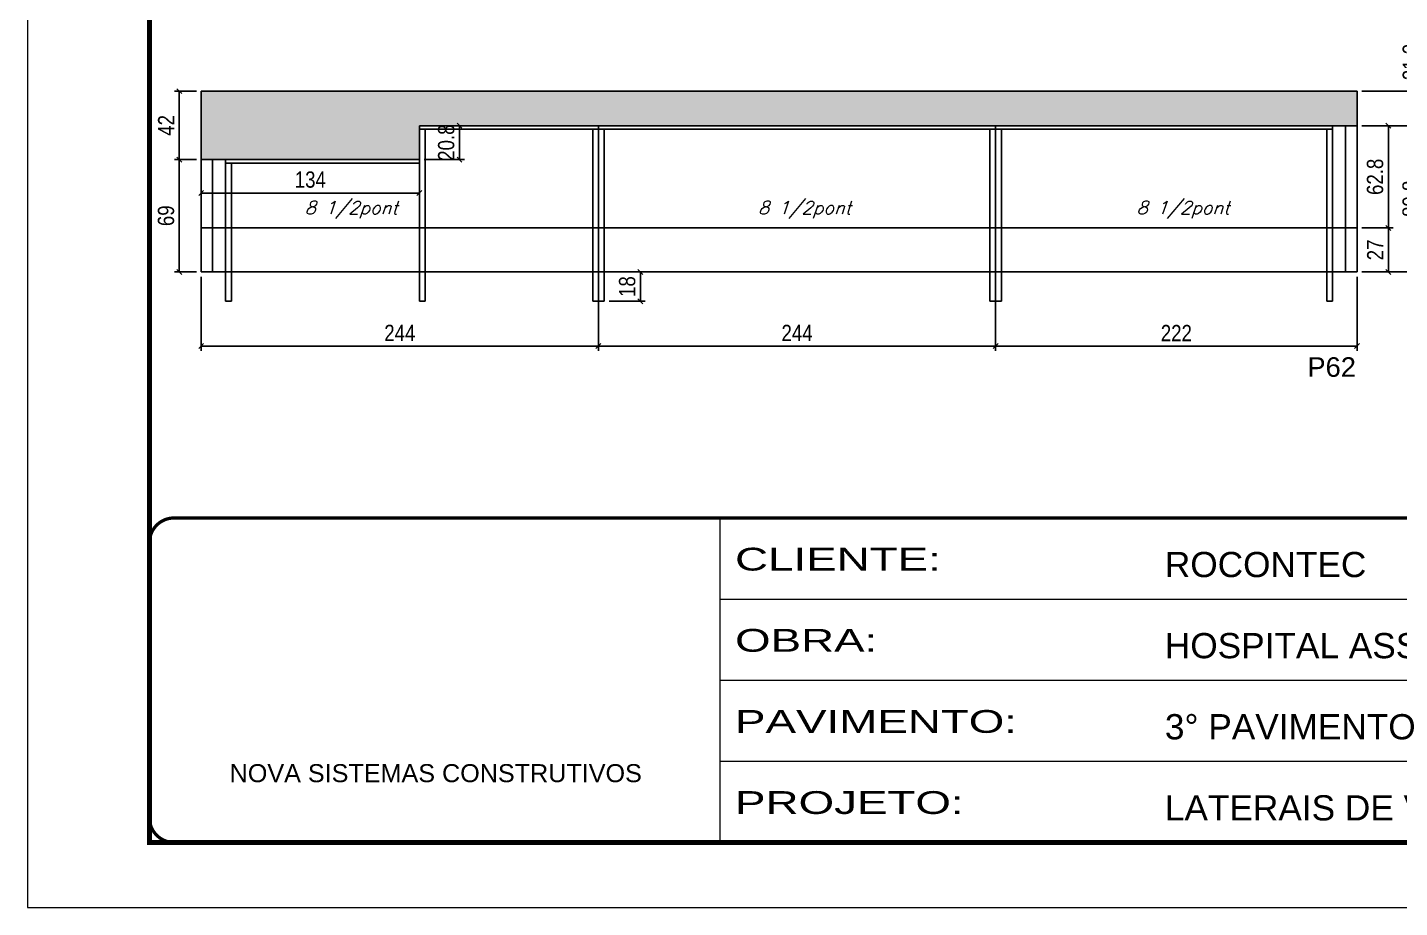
# Model space of a CAD drawing. Extents: x -21493 to -15213, y -12134 to 11887.
# Drawn here: x -16698 to -15855, y 2797 to 3338 of the extents above; entities that cross this region are included whole.
import ezdxf

# ---------------------------------------------------------------- set-up
doc = ezdxf.new("R2010")
doc.units = 0
doc.linetypes.add('CONTINUO', pattern=[0])
doc.linetypes.add('DASHED', pattern=[0.75, 0.5, -0.25])
for name, color, linetype in [('5', 5, 'Continuous'), ('COTA', 241, 'Continuous'), ('Painéis', 200, 'Continuous'), ('SARR_2.2x7', 40, 'Continuous'), ('SARR_3.5x7', 81, 'Continuous'), ('texto', 7, 'Continuous')]:
    doc.layers.add(name, color=color, linetype=linetype)
doc.layers.add('Folhas', color=255, linetype='Continuous', lineweight=9)
doc.layers.add('SARRAFO DE PRESSAO', color=251, linetype='DASHED', lineweight=9)
doc.styles.add('ARIAL', font='arial.ttf')
doc.styles.add('COTA TECNICA', font='techl___.ttf', dxfattribs={"height": 10})
doc.styles.add('Romans', font='romans.shx')
doc.styles.get("Standard").update_dxf_attribs({"font": 'arial.ttf'})
doc.styles.add('Tecnologia', font='')
doc.styles.get('Tecnologia').set_extended_font_data('Forgotten Futurist')
doc.dimstyles.new('PAINEL', dxfattribs={"dimtxt": 10, "dimasz": 3, "dimexe": 3, "dimexo": 3, "dimgap": 3, "dimtad": 1, "dimdec": 1, "dimzin": 12, "dimdsep": 46, "dimtxsty": 'COTA TECNICA', "dimblk1": 'OBLIQUE', "dimblk2": 'OBLIQUE', "dimsah": 1, "dimcen": 0.9, "dimclrd": 4, "dimclre": 4, "dimclrt": 240, "dimadec": 1, "dimazin": 3, "dimtfac": 1, "dimtdec": 1, "dimtmove": 0, "dimatfit": 3, "dimfxl": 1, "dimtolj": 1, "dimtzin": 12, "dimarcsym": 0})

# ---------------------------------------------------------------- blocks, each defined once
blk = doc.blocks.new('_Oblique')
at = {"color": 0, "linetype": 'ByBlock', "lineweight": -2}
blk.add_line((-0.5, -0.5), (0.5, 0.5), dxfattribs=at)
blk = doc.blocks.new('*D1687')
at = {"layer": 'COTA', "color": 4, "lineweight": -2, "ltscale": 25, "transparency": 16777216}
for p, q in [((-16591.16, 3184.57), (-16591.16, 3139.03)), ((-16347.16, 3184.57), (-16347.16, 3139.03)), ((-16591.16, 3142.03), (-16347.16, 3142.03))]:
    blk.add_line(p, q, dxfattribs=at)
at = {"layer": 'Defpoints', "color": 0, "ltscale": 25, "transparency": 16777216}
for p in [(-16591.16, 3187.57), (-16347.16, 3187.57), (-16347.16, 3142.03)]:
    blk.add_point(p, dxfattribs=at)
at = {"layer": 'COTA', "color": 4, "lineweight": -2, "ltscale": 25, "transparency": 16777216, "xscale": 3, "yscale": 3, "zscale": 3, "rotation": 180}
blk.add_blockref('_Oblique', (-16591.16, 3142.03), dxfattribs=at)
at = {"layer": 'COTA', "color": 4, "lineweight": -2, "ltscale": 25, "transparency": 16777216, "xscale": 3, "yscale": 3, "zscale": 3}
blk.add_blockref('_Oblique', (-16347.16, 3142.03), dxfattribs=at)
at = {"layer": 'COTA', "color": 240, "ltscale": 25, "transparency": 16777216, "insert": (-16469.16, 3150.11), "char_height": 10, "attachment_point": 5, "style": 'COTA TECNICA'}
blk.add_mtext('\\A1;244', dxfattribs=at)
blk = doc.blocks.new('*D1688')
at = {"layer": 'COTA', "color": 4, "lineweight": -2, "ltscale": 25, "transparency": 16777216}
for p, q in [((-16347.16, 3184.57), (-16347.16, 3139.03)), ((-16103.16, 3184.57), (-16103.16, 3139.03)), ((-16347.16, 3142.03), (-16103.16, 3142.03))]:
    blk.add_line(p, q, dxfattribs=at)
at = {"layer": 'Defpoints', "color": 0, "ltscale": 25, "transparency": 16777216}
for p in [(-16347.16, 3187.57), (-16103.16, 3187.57), (-16103.16, 3142.03)]:
    blk.add_point(p, dxfattribs=at)
at = {"layer": 'COTA', "color": 4, "lineweight": -2, "ltscale": 25, "transparency": 16777216, "xscale": 3, "yscale": 3, "zscale": 3, "rotation": 180}
blk.add_blockref('_Oblique', (-16347.16, 3142.03), dxfattribs=at)
at = {"layer": 'COTA', "color": 4, "lineweight": -2, "ltscale": 25, "transparency": 16777216, "xscale": 3, "yscale": 3, "zscale": 3}
blk.add_blockref('_Oblique', (-16103.16, 3142.03), dxfattribs=at)
at = {"layer": 'COTA', "color": 240, "ltscale": 25, "transparency": 16777216, "insert": (-16225.16, 3150.11), "char_height": 10, "attachment_point": 5, "style": 'COTA TECNICA'}
blk.add_mtext('\\A1;244', dxfattribs=at)
blk = doc.blocks.new('*D1689')
at = {"layer": 'COTA', "color": 4, "lineweight": -2, "ltscale": 25, "transparency": 16777216}
for p, q in [((-16103.16, 3184.57), (-16103.16, 3139.03)), ((-15881.16, 3184.57), (-15881.16, 3139.03)), ((-16103.16, 3142.03), (-15881.16, 3142.03))]:
    blk.add_line(p, q, dxfattribs=at)
at = {"layer": 'Defpoints', "color": 0, "ltscale": 25, "transparency": 16777216}
for p in [(-16103.16, 3187.57), (-15881.16, 3187.57), (-15881.16, 3142.03)]:
    blk.add_point(p, dxfattribs=at)
at = {"layer": 'COTA', "color": 4, "lineweight": -2, "ltscale": 25, "transparency": 16777216, "xscale": 3, "yscale": 3, "zscale": 3, "rotation": 180}
blk.add_blockref('_Oblique', (-16103.16, 3142.03), dxfattribs=at)
at = {"layer": 'COTA', "color": 4, "lineweight": -2, "ltscale": 25, "transparency": 16777216, "xscale": 3, "yscale": 3, "zscale": 3}
blk.add_blockref('_Oblique', (-15881.16, 3142.03), dxfattribs=at)
at = {"layer": 'COTA', "color": 240, "ltscale": 25, "transparency": 16777216, "insert": (-15992.16, 3150.03), "char_height": 10, "attachment_point": 5, "style": 'COTA TECNICA'}
blk.add_mtext('\\A1;222', dxfattribs=at)
blk = doc.blocks.new('*D1691')
at = {"layer": 'COTA', "color": 4, "lineweight": -2, "ltscale": 25, "transparency": 16777216}
for p, q in [((-16591.16, 3253.57), (-16591.16, 3233.01)), ((-16457.16, 3253.57), (-16457.16, 3233.01)), ((-16591.16, 3236.01), (-16457.16, 3236.01))]:
    blk.add_line(p, q, dxfattribs=at)
at = {"layer": 'Defpoints', "color": 0, "ltscale": 25, "transparency": 16777216}
for p in [(-16591.16, 3256.57), (-16457.16, 3256.57), (-16457.16, 3236.01)]:
    blk.add_point(p, dxfattribs=at)
at = {"layer": 'COTA', "color": 4, "lineweight": -2, "ltscale": 25, "transparency": 16777216, "xscale": 3, "yscale": 3, "zscale": 3, "rotation": 180}
blk.add_blockref('_Oblique', (-16591.16, 3236.01), dxfattribs=at)
at = {"layer": 'COTA', "color": 4, "lineweight": -2, "ltscale": 25, "transparency": 16777216, "xscale": 3, "yscale": 3, "zscale": 3}
blk.add_blockref('_Oblique', (-16457.16, 3236.01), dxfattribs=at)
at = {"layer": 'COTA', "color": 240, "ltscale": 25, "transparency": 16777216, "insert": (-16524.16, 3244.23), "char_height": 10, "attachment_point": 5, "style": 'COTA TECNICA'}
blk.add_mtext('\\A1;134', dxfattribs=at)
blk = doc.blocks.new('*D1693')
at = {"layer": 'COTA', "color": 4, "lineweight": -2, "ltscale": 25, "transparency": 16777216}
for p, q in [((-16454.16, 3277.37), (-16429.52, 3277.37)), ((-16432.52, 3277.37), (-16432.52, 3256.57)), ((-16454.16, 3256.57), (-16429.52, 3256.57))]:
    blk.add_line(p, q, dxfattribs=at)
at = {"layer": 'Defpoints', "color": 0, "ltscale": 25, "transparency": 16777216}
for p in [(-16457.16, 3277.37), (-16457.16, 3256.57), (-16432.52, 3256.57)]:
    blk.add_point(p, dxfattribs=at)
at = {"layer": 'COTA', "color": 4, "lineweight": -2, "ltscale": 25, "transparency": 16777216, "xscale": 3, "yscale": 3, "zscale": 3}
for p, rotation in [((-16432.52, 3277.37), 90), ((-16432.52, 3256.57), 270)]:
    blk.add_blockref('_Oblique', p, dxfattribs=dict(at, rotation=rotation))
at = {"layer": 'COTA', "color": 240, "ltscale": 25, "transparency": 16777216, "insert": (-16440.64, 3266.97), "char_height": 10, "attachment_point": 5, "rotation": 90, "style": 'COTA TECNICA'}
blk.add_mtext('\\A1;20.8', dxfattribs=at)
blk = doc.blocks.new('*D1696')
at = {"layer": 'COTA', "color": 4, "lineweight": -2, "ltscale": 25, "transparency": 16777216}
for p, q in [((-15878.16, 3277.37), (-15837.12, 3277.37)), ((-15840.12, 3277.37), (-15840.12, 3187.57)), ((-15878.16, 3187.57), (-15837.12, 3187.57))]:
    blk.add_line(p, q, dxfattribs=at)
at = {"layer": 'Defpoints', "color": 0, "ltscale": 25, "transparency": 16777216}
for p in [(-15881.16, 3277.37), (-15881.16, 3187.57), (-15840.12, 3187.57)]:
    blk.add_point(p, dxfattribs=at)
at = {"layer": 'COTA', "color": 4, "lineweight": -2, "ltscale": 25, "transparency": 16777216, "xscale": 3, "yscale": 3, "zscale": 3}
for p, rotation in [((-15840.12, 3277.37), 90), ((-15840.12, 3187.57), 270)]:
    blk.add_blockref('_Oblique', p, dxfattribs=dict(at, rotation=rotation))
at = {"layer": 'COTA', "color": 240, "ltscale": 25, "transparency": 16777216, "insert": (-15848.22, 3232.47), "char_height": 10, "attachment_point": 5, "rotation": 90, "style": 'COTA TECNICA'}
blk.add_mtext('\\A1;89.8', dxfattribs=at)
blk = doc.blocks.new('*D1697')
at = {"layer": 'COTA', "color": 4, "lineweight": -2, "ltscale": 25, "transparency": 16777216}
for p, q in [((-15840.12, 3298.57), (-15840.12, 3331.3)), ((-15878.16, 3298.57), (-15837.12, 3298.57)), ((-15840.12, 3277.37), (-15840.12, 3298.57)), ((-15878.16, 3277.37), (-15837.12, 3277.37))]:
    blk.add_line(p, q, dxfattribs=at)
at = {"layer": 'Defpoints', "color": 0, "ltscale": 25, "transparency": 16777216}
for p in [(-15881.16, 3298.57), (-15840.12, 3298.57), (-15881.16, 3277.37)]:
    blk.add_point(p, dxfattribs=at)
at = {"layer": 'COTA', "color": 4, "lineweight": -2, "ltscale": 25, "transparency": 16777216, "xscale": 3, "yscale": 3, "zscale": 3}
for p, rotation in [((-15840.12, 3298.57), 90), ((-15840.12, 3277.37), 270)]:
    blk.add_blockref('_Oblique', p, dxfattribs=dict(at, rotation=rotation))
at = {"layer": 'COTA', "color": 240, "ltscale": 25, "transparency": 16777216, "insert": (-15848.18, 3316.44), "char_height": 10, "attachment_point": 5, "rotation": 90, "style": 'COTA TECNICA'}
blk.add_mtext('\\A1;21.2', dxfattribs=at)
blk = doc.blocks.new('*D1707')
at = {"layer": 'COTA', "color": 4, "lineweight": -2, "ltscale": 25, "transparency": 16777216}
for p, q in [((-16594.16, 3256.57), (-16607.63, 3256.57)), ((-16604.63, 3187.57), (-16604.63, 3256.57)), ((-16594.16, 3187.57), (-16607.63, 3187.57))]:
    blk.add_line(p, q, dxfattribs=at)
at = {"layer": 'Defpoints', "color": 0, "ltscale": 25, "transparency": 16777216}
for p in [(-16604.63, 3256.57), (-16591.16, 3256.57), (-16591.16, 3187.57)]:
    blk.add_point(p, dxfattribs=at)
at = {"layer": 'COTA', "color": 4, "lineweight": -2, "ltscale": 25, "transparency": 16777216, "xscale": 3, "yscale": 3, "zscale": 3}
for p, rotation in [((-16604.63, 3256.57), 90), ((-16604.63, 3187.57), 270)]:
    blk.add_blockref('_Oblique', p, dxfattribs=dict(at, rotation=rotation))
at = {"layer": 'COTA', "color": 240, "ltscale": 25, "transparency": 16777216, "insert": (-16612.76, 3222.07), "char_height": 10, "attachment_point": 5, "rotation": 90, "style": 'COTA TECNICA'}
blk.add_mtext('\\A1;69', dxfattribs=at)
blk = doc.blocks.new('*D1708')
at = {"layer": 'COTA', "color": 4, "lineweight": -2, "ltscale": 25, "transparency": 16777216}
for p, q in [((-16594.16, 3298.57), (-16607.63, 3298.57)), ((-16604.63, 3256.57), (-16604.63, 3298.57)), ((-16594.16, 3256.57), (-16607.63, 3256.57))]:
    blk.add_line(p, q, dxfattribs=at)
at = {"layer": 'Defpoints', "color": 0, "ltscale": 25, "transparency": 16777216}
for p in [(-16604.63, 3298.57), (-16591.16, 3298.57), (-16591.16, 3256.57)]:
    blk.add_point(p, dxfattribs=at)
at = {"layer": 'COTA', "color": 4, "lineweight": -2, "ltscale": 25, "transparency": 16777216, "xscale": 3, "yscale": 3, "zscale": 3}
for p, rotation in [((-16604.63, 3298.57), 90), ((-16604.63, 3256.57), 270)]:
    blk.add_blockref('_Oblique', p, dxfattribs=dict(at, rotation=rotation))
at = {"layer": 'COTA', "color": 240, "ltscale": 25, "transparency": 16777216, "insert": (-16612.7, 3277.57), "char_height": 10, "attachment_point": 5, "rotation": 90, "style": 'COTA TECNICA'}
blk.add_mtext('\\A1;42', dxfattribs=at)
blk = doc.blocks.new('*D1715')
at = {"layer": 'COTA', "color": 4, "lineweight": -2, "ltscale": 25, "transparency": 16777216}
for p, q in [((-16340.66, 3187.57), (-16318.37, 3187.57)), ((-16321.37, 3169.57), (-16321.37, 3187.57)), ((-16340.66, 3169.57), (-16318.37, 3169.57))]:
    blk.add_line(p, q, dxfattribs=at)
at = {"layer": 'Defpoints', "color": 0, "ltscale": 25, "transparency": 16777216}
for p in [(-16343.66, 3187.57), (-16321.37, 3187.57), (-16343.66, 3169.57)]:
    blk.add_point(p, dxfattribs=at)
at = {"layer": 'COTA', "color": 4, "lineweight": -2, "ltscale": 25, "transparency": 16777216, "xscale": 3, "yscale": 3, "zscale": 3}
for p, rotation in [((-16321.37, 3187.57), 90), ((-16321.37, 3169.57), 270)]:
    blk.add_blockref('_Oblique', p, dxfattribs=dict(at, rotation=rotation))
at = {"layer": 'COTA', "color": 240, "ltscale": 25, "transparency": 16777216, "insert": (-16329.46, 3178.57), "char_height": 10, "attachment_point": 5, "rotation": 90, "style": 'COTA TECNICA'}
blk.add_mtext('\\A1;18', dxfattribs=at)
blk = doc.blocks.new('*D1617')
at = {"layer": 'COTA', "color": 4, "lineweight": -2, "ltscale": 25, "transparency": 16777216}
for p, q in [((-15878.16, 3214.57), (-15858.94, 3214.57)), ((-15861.94, 3187.57), (-15861.94, 3214.57)), ((-15878.16, 3187.57), (-15858.94, 3187.57))]:
    blk.add_line(p, q, dxfattribs=at)
at = {"layer": 'Defpoints', "color": 0, "ltscale": 25, "transparency": 16777216}
for p in [(-15881.16, 3214.57), (-15861.94, 3214.57), (-15881.16, 3187.57)]:
    blk.add_point(p, dxfattribs=at)
at = {"layer": 'COTA', "color": 4, "lineweight": -2, "ltscale": 25, "transparency": 16777216, "xscale": 3, "yscale": 3, "zscale": 3}
for p, rotation in [((-15861.94, 3214.57), 90), ((-15861.94, 3187.57), 270)]:
    blk.add_blockref('_Oblique', p, dxfattribs=dict(at, rotation=rotation))
at = {"layer": 'COTA', "color": 240, "ltscale": 25, "transparency": 16777216, "insert": (-15870.02, 3201.07), "char_height": 10, "attachment_point": 5, "rotation": 90, "style": 'COTA TECNICA'}
blk.add_mtext('\\A1;27', dxfattribs=at)
blk = doc.blocks.new('*D1618')
at = {"layer": 'COTA', "color": 4, "lineweight": -2, "ltscale": 25, "transparency": 16777216}
for p, q in [((-15878.16, 3277.37), (-15858.94, 3277.37)), ((-15861.94, 3214.57), (-15861.94, 3277.37)), ((-15878.16, 3214.57), (-15858.94, 3214.57))]:
    blk.add_line(p, q, dxfattribs=at)
at = {"layer": 'Defpoints', "color": 0, "ltscale": 25, "transparency": 16777216}
for p in [(-15881.16, 3277.37), (-15861.94, 3277.37), (-15881.16, 3214.57)]:
    blk.add_point(p, dxfattribs=at)
at = {"layer": 'COTA', "color": 4, "lineweight": -2, "ltscale": 25, "transparency": 16777216, "xscale": 3, "yscale": 3, "zscale": 3}
for p, rotation in [((-15861.94, 3277.37), 90), ((-15861.94, 3214.57), 270)]:
    blk.add_blockref('_Oblique', p, dxfattribs=dict(at, rotation=rotation))
at = {"layer": 'COTA', "color": 240, "ltscale": 25, "transparency": 16777216, "insert": (-15870.07, 3245.97), "char_height": 10, "attachment_point": 5, "rotation": 90, "style": 'COTA TECNICA'}
blk.add_mtext('\\A1;62.8', dxfattribs=at)
blk = doc.blocks.new('9999999999')
at = {"color": 30, "linetype": 'CONTINUO'}
for p, q in [((98564.56, 34230.21), (98564.56, 34429.45)), ((98564.56, 34379.64), (99583.98, 34379.64)), ((98564.56, 34329.83), (99487.98, 34329.83)), ((98564.56, 34280.02), (99487.98, 34280.02))]:
    blk.add_line(p, q, dxfattribs=at)
at = {"color": 30, "linetype": 'CONTINUO', "const_width": 2}
blk.add_lwpolyline([(99583.98, 34230.21), (99583.98, 34414.45, 0.414214), (99568.98, 34429.45), (98228.98, 34429.45, 0.414214), (98213.98, 34414.45), (98213.98, 34245.21, 0.414214), (98228.98, 34230.21), (99583.98, 34230.21)], format="xyb", dxfattribs=at)
at = {"layer": 'Folhas'}
blk.add_lwpolyline([(98138.98, 34190.21), (99623.98, 34190.21), (99623.98, 35240.21), (98138.98, 35240.21)], close=True, dxfattribs=at)
at = {"layer": 'Folhas', "color": 30, "const_width": 3}
blk.add_lwpolyline([(98213.98, 34230.21), (99583.98, 34230.21), (99583.98, 35200.21), (98213.98, 35200.21)], close=True, dxfattribs=at)
at = {"color": 7, "linetype": 'Continuous', "ltscale": 5, "style": 'ARIAL'}
for s, height, p in [('ROCONTEC', 15.483, (98837.68, 34393.13)), ('HOSPITAL ASSUNÇÃO', 15.4829, (98837.68, 34343.32)), ('3° PAVIMENTO', 15.4829, (98837.68, 34293.51)), ('NOVA SISTEMAS CONSTRUTIVOS', 11.0592, (98263.19, 34267.21)), ('LATERAIS DE VIGAS', 15.4829, (98837.68, 34243.7))]:
    blk.add_text(s, height=height, dxfattribs=at).set_placement(p)
at = {"layer": 'Folhas', "color": 7, "style": 'Tecnologia', "width": 1.5}
for s, p in [('CLIENTE:', (98573.65, 34397.17)), ('OBRA:', (98573.65, 34347.31)), ('PAVIMENTO:', (98573.65, 34297.5)), ('PROJETO:', (98573.65, 34247.69))]:
    blk.add_text(s, height=14, dxfattribs=at).set_placement(p)

msp = doc.modelspace()

# ---------------------------------------------------------------- hatches: boundary and pattern name
at = {"layer": 'COTA', "linetype": 'ByBlock'}
h = msp.add_hatch(dxfattribs=at)
h.set_pattern_fill('AR-CONC', color=256, scale=0.03)
h.set_pattern_definition([(50, (-155774.5428, -28256.2113), (5.46554007, -0.47817257), [0.5715, -6.2865]), (355, (-155774.543, -28256.211), (-1.05730264, 5.73170536), [0.4572, -5.02921753]), (100.4514447, (-155774.0873, -28256.251), (4.40823741, 5.25353256), [0.48570026, -5.34270734]), (46.1842, (-155774.543, -28254.687), (8.13237123, -1.26126984), [0.85725, -9.42975]), (96.6355576, (-155773.865, -28254.792), (7.122124, 7.42278374), [0.7285507, -8.01406824]), (351.184151, (-155774.543, -28254.687), (7.122124, 7.42278374), [0.685799, -7.54379196]), (21, (-155773.7808, -28255.0683), (4.54843174, -3.06795595), [0.5715, -6.2865]), (326, (-155773.781, -28255.068), (1.85406085, 5.52563898), [0.4572, -5.0292]), (71.451445, (-155773.4017, -28255.324), (6.40249258, 2.45768307), [0.48570026, -5.34269813]), (37.5, (-155774.5428, -28256.2113), (0.092658098, 2.536651166), [0, -4.96824, 0, -5.1054, 0, -5.04825]), (7.5, (-155774.5428, -28256.2113), (2.004589875, 3.005417245), [0, -2.91084, 0, -4.85394, 0, -1.92405]), (327.5, (-155776.242, -28256.2113), (4.067717855, -0.17186232), [0, -1.905, 0, -5.9436, 0, -7.8867]), (317.5, (-155777.004, -28256.2113), (4.44387544, 0.76279473), [0, -2.4765, 0, -3.94716, 0, -5.6007])])
h.paths.add_polyline_path([(-15881.16, 3298.57), (-16457.16, 3298.57), (-16591.16, 3298.57), (-16591.16, 3256.57), (-16457.16, 3256.57), (-16457.16, 3277.37), (-15881.16, 3277.37)])

# ---------------------------------------------------------------- linework, layer by layer
for p, q in [((-16591.16, 3298.57), (-16457.16, 3298.57)), ((-16591.16, 3256.57), (-16591.16, 3298.57)), ((-16457.16, 3298.57), (-15881.16, 3298.57)), ((-15881.16, 3277.37), (-15881.16, 3298.57))]:
    msp.add_line(p, q, dxfattribs=at)
at = {"layer": 'Painéis'}
for p, q in [((-16457.16, 3277.37), (-15881.16, 3277.37)), ((-16591.16, 3256.57), (-16457.16, 3256.57)), ((-16591.16, 3214.57), (-15881.16, 3214.57)), ((-16591.16, 3187.57), (-16457.16, 3187.57)), ((-16457.16, 3187.57), (-15881.16, 3187.57))]:
    msp.add_line(p, q, dxfattribs=at)
at = {"layer": 'Painéis', "ltscale": 25}
for p, q in [((-16457.16, 3277.37), (-16457.16, 3256.57)), ((-16347.16, 3277.37), (-16347.16, 3187.57)), ((-16103.16, 3277.37), (-16103.16, 3187.57)), ((-15881.16, 3277.37), (-15881.16, 3187.57)), ((-16591.16, 3256.57), (-16591.16, 3187.57))]:
    msp.add_line(p, q, dxfattribs=at)
at = {"layer": 'SARR_2.2x7', "linetype": 'Continuous'}
for p, q in [((-16457.16, 3275.17), (-16347.16, 3275.17)), ((-16347.16, 3275.17), (-16103.16, 3275.17)), ((-16103.16, 3275.17), (-15896.16, 3275.17)), ((-15888.16, 3277.37), (-15888.16, 3187.57)), ((-16584.16, 3256.57), (-16584.16, 3187.57)), ((-16576.16, 3254.37), (-16457.16, 3254.37))]:
    msp.add_line(p, q, dxfattribs=at)
at = {"layer": 'SARR_3.5x7'}
for p, q in [((-16457.16, 3275.17), (-16457.16, 3169.57)), ((-16453.66, 3275.17), (-16453.66, 3169.57)), ((-16350.66, 3275.17), (-16350.66, 3169.57)), ((-16347.16, 3275.17), (-16347.16, 3169.57)), ((-16343.66, 3275.17), (-16343.66, 3169.57)), ((-16106.66, 3277.37), (-16106.66, 3277.37)), ((-16106.66, 3275.17), (-16106.66, 3169.57)), ((-16103.16, 3275.17), (-16103.16, 3169.57)), ((-16099.66, 3277.37), (-16099.66, 3277.37)), ((-16099.66, 3275.17), (-16099.66, 3169.57)), ((-15899.66, 3275.17), (-15899.66, 3169.57)), ((-15896.16, 3277.37), (-15896.16, 3169.57)), ((-16576.16, 3256.57), (-16576.16, 3169.57)), ((-16572.66, 3254.37), (-16572.66, 3169.57))]:
    msp.add_line(p, q, dxfattribs=at)
at = {"layer": 'SARR_3.5x7', "ltscale": 25}
for p, q in [((-16576.16, 3169.57), (-16572.66, 3169.57)), ((-16457.16, 3169.57), (-16453.66, 3169.57)), ((-16350.66, 3169.57), (-16347.16, 3169.57)), ((-16347.16, 3169.57), (-16343.66, 3169.57)), ((-16106.66, 3169.57), (-16103.16, 3169.57)), ((-16103.16, 3169.57), (-16099.66, 3169.57)), ((-15899.66, 3169.57), (-15896.16, 3169.57))]:
    msp.add_line(p, q, dxfattribs=at)

# ---------------------------------------------------------------- block references
at = {"layer": 'SARRAFO DE PRESSAO', "color": 6, "linetype": 'ByBlock'}
msp.add_blockref('9999999999', (-114836.89, -31393), dxfattribs=at)

# ---------------------------------------------------------------- texts
at = {"layer": '5', "linetype": 'Continuous'}
msp.add_text('P62', height=12, rotation=0.00004, dxfattribs=at).set_placement((-15911.67, 3123.17))
at = {"layer": 'texto', "color": 2, "char_height": 8, "attachment_point": 5, "style": 'Romans'}
for insert in [(-16499.06, 3225.71), (-16220.59, 3225.71), (-15988.08, 3225.71)]:
    msp.add_mtext('{\\Q19;\\C256;8 1/2pont}', dxfattribs=dict(at, insert=insert))

# ---------------------------------------------------------------- dimensions: what is measured, and where the dimension line sits
at = {"layer": 'COTA', "ltscale": 25}
for base, p1, p2, picture, middle in [((-15840.12, 3298.57), (-15881.16, 3277.37), (-15881.16, 3298.57), '*D1697', (-15848.18, 3316.44)), ((-16604.63, 3298.57), (-16591.16, 3256.57), (-16591.16, 3298.57), '*D1708', (-16612.7, 3277.57)), ((-15840.12, 3187.57), (-15881.16, 3277.37), (-15881.16, 3187.57), '*D1696', (-15848.22, 3232.47)), ((-16604.63, 3256.57), (-16591.16, 3187.57), (-16591.16, 3256.57), '*D1707', (-16612.76, 3222.07)), ((-15861.94, 3214.57), (-15881.16, 3187.57), (-15881.16, 3214.57), '*D1617', (-15870.02, 3201.07)), ((-16321.37, 3187.57), (-16343.66, 3169.57), (-16343.66, 3187.57), '*D1715', (-16329.46, 3178.57))]:
    dim = msp.add_linear_dim(base=base, p1=p1, p2=p2, angle=90, dimstyle='PAINEL', dxfattribs=at)
    dim.commit()
    dim.dimension.update_dxf_attribs({"geometry": picture, "text_midpoint": middle})
dim = msp.add_linear_dim(base=(-16432.52, 3256.57), p1=(-16457.16, 3277.37), p2=(-16457.16, 3256.57), angle=90, dimstyle='PAINEL', dxfattribs=at)
dim.commit()
dim.dimension.update_dxf_attribs({"geometry": '*D1693', "text_midpoint": (-16432.52, 3266.97), "dimtype": 160})
dim = msp.add_linear_dim(base=(-15861.94, 3277.37), p1=(-15881.16, 3214.57), p2=(-15881.16, 3277.37), angle=90, dimstyle='PAINEL', override={"dimtmove": 1}, dxfattribs=at)
dim.commit()
dim.dimension.update_dxf_attribs({"geometry": '*D1618', "text_midpoint": (-15870.07, 3245.97)})
dim = msp.add_linear_dim(base=(-16457.16, 3236.01), p1=(-16591.16, 3256.57), p2=(-16457.16, 3256.57), dimstyle='PAINEL', dxfattribs=at)
dim.commit()
dim.dimension.update_dxf_attribs({"geometry": '*D1691', "text_midpoint": (-16524.16, 3244.23)})
for base, p1, p2, picture, middle in [((-16347.16, 3142.03), (-16591.16, 3187.57), (-16347.16, 3187.57), '*D1687', (-16469.16, 3150.11)), ((-16103.16, 3142.03), (-16347.16, 3187.57), (-16103.16, 3187.57), '*D1688', (-16225.16, 3150.11)), ((-15881.16, 3142.03), (-16103.16, 3187.57), (-15881.16, 3187.57), '*D1689', (-15992.16, 3150.03))]:
    dim = msp.add_linear_dim(base=base, p1=p1, p2=p2, dimstyle='PAINEL', override={"dimtmove": 1}, dxfattribs=at)
    dim.commit()
    dim.dimension.update_dxf_attribs({"geometry": picture, "text_midpoint": middle})

doc.saveas('drawing.dxf')
